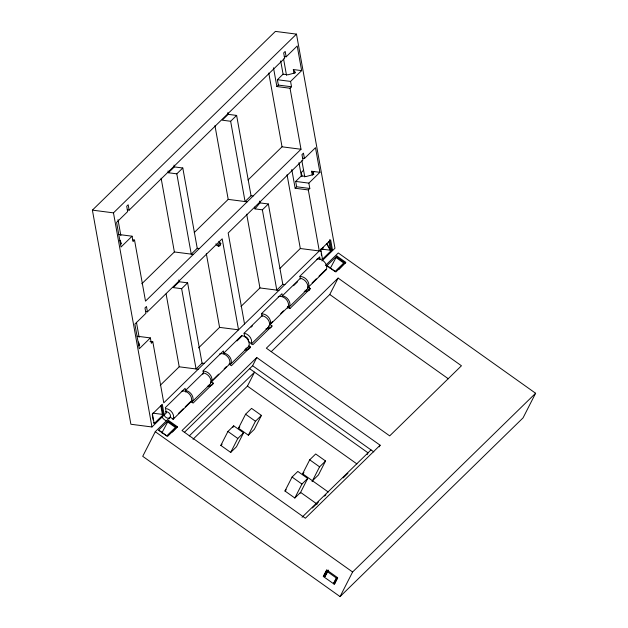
<?xml version="1.0" encoding="UTF-8"?>
<svg xmlns="http://www.w3.org/2000/svg" width="628" height="628" viewBox="0 0 628 628"><rect width="100%" height="100%" fill="white"/><g stroke="black" fill="none" stroke-linecap="round" stroke-linejoin="round"><path stroke-width="0.94" d="M322.792 249.253L322.957 247.338M245.595 348.399A7.363 5.393 45.7 0 0 248.9 345.902L249.253 344.434A7.363 5.393 45.7 0 0 241.694 335.564L223.749 353.085A7.363 5.393 45.7 0 1 230.303 357.803A7.363 5.393 45.7 0 1 230.193 364.625L248.131 347.103M251.294 343.563L251.647 342.103A7.363 5.393 45.7 0 0 244.08 333.225L262.025 315.703A7.363 5.393 45.7 0 1 268.988 321.253A7.363 5.393 45.7 0 1 267.34 328.099M202.86 374.28L203.472 372.954M181.327 391.377A7.363 5.393 45.7 0 1 189.154 393.819A7.363 5.393 45.7 0 1 191.124 401.692L173.179 419.214L170.219 417.11L155.265 431.711L142.729 456.32L340.062 596.6L523.069 417.863L535.606 393.254L338.272 252.974L325.359 265.581M161.859 432.92L168.516 420.438L177.394 426.75L172.37 432.072M169.372 418.774L170.219 417.11M184.349 432.402L252.605 365.739L256.789 357.536L380.121 445.213L379.281 446.853M193.024 439.262L247.448 386.11L254.552 372.169L189.279 435.91M220.828 445.409L227.933 431.46L233.695 425.839L243.562 432.849L236.458 446.791L230.696 452.419L220.828 445.409L222.108 444.153M232.807 427.582L233.695 425.839M238.475 428.178L245.579 414.229L251.561 408.388L261.421 415.406L254.316 429.348L248.343 435.188L238.475 428.178L239.802 426.875M230.696 452.419L237.8 438.477L243.562 432.849M330.132 268.635L336.867 256.012L345.745 262.323L338.751 269.569M248.343 435.188L255.447 421.247L261.421 415.406M342.904 264.678L343.744 263.03L335.854 257.417M271.233 351.664L329.763 294.501L338.123 278.094L461.454 365.771L389.69 435.871L266.358 348.195L338.123 278.094M317.164 504.166L300.592 492.383L294.83 498.012L284.963 491.002L292.067 477.052L297.829 471.432L307.696 478.442L300.176 493.208M328.263 492.007L302.61 473.763L309.714 459.822L315.688 453.981L325.555 460.999L318.451 474.941L312.469 480.781M294.83 498.012L301.935 484.07L307.696 478.442M312.053 481.598L319.574 466.84L325.555 460.999M367.129 454.57L368.016 452.827L249.614 368.66M323.326 576.48L326.67 569.918L337.526 577.634L334.182 584.189L323.326 576.48L326.85 570.153M323.922 575.892L324.911 576.598L328.256 570.036M337.707 577.87L334.779 583.608L333.79 582.91L336.302 577.988L327.416 571.676L328.02 571.087L324.911 576.598M334.81 581.504L336.482 578.223M340.062 596.6L352.598 571.998L535.606 393.254M272.458 321.63L269.695 324.323L272.034 325.987L270.904 327.494L269.31 328.523L265.919 328.907M304.195 291.518L307.587 291.133L309.18 290.112L310.318 288.605L307.971 286.941M262.378 209.831L276.807 290.12L282.788 284.28L268.36 203.982L262.378 209.831L254.999 208.873L259.929 202.899L259.607 201.117M185.762 392.076L185.087 388.324L165.352 407.603L166.318 412.957L151.96 426.977L130.883 424.253L92.395 210.137L275.402 31.4L296.479 34.116L334.967 248.233L321.983 260.918M92.395 210.137L113.472 212.861L296.479 34.116M127.272 209.885L129.156 210.129L284.649 58.263L283.683 52.909L285.183 51.449L286.148 56.803L284.264 56.559M286.148 56.803L297.209 45.993L301.636 70.619L290.568 81.42L277.395 79.725L278.353 85.078L276.862 86.538L273.494 67.8M168.061 170.965L168.382 172.747L174.364 166.907L182.795 167.99L197.231 248.288L191.25 254.128L176.813 173.838L182.795 167.99M236.623 115.426L228.192 114.335L222.21 120.176L230.641 121.267L236.623 115.426L251.051 195.716L245.069 201.557L230.641 121.267M277.395 79.725L283.079 74.175L287.938 74.803L295.56 72.73L293.323 69.543L301.636 70.619M290.568 81.42L291.533 86.774L290.034 88.234L301.008 149.26L145.508 301.126L134.541 240.108L133.05 241.568L132.084 236.214L121.023 247.024L116.596 222.398L127.657 211.589L126.699 206.235L128.191 204.775L129.156 210.129M141.795 283.785L174.38 251.954L193.353 254.403M194.233 232.564L228.207 199.382L247.181 201.831M248.052 179.993L282.035 146.811L301.008 149.26M145.555 311.59L147.439 311.833L222.194 238.821L238.546 329.818L219.572 327.376L198.519 347.936M302.547 158.264L304.423 158.507L315.491 147.698L319.919 172.323L308.85 183.125L295.678 181.429L296.636 186.783L295.144 188.243L291.777 169.505M187.623 282.843L179.184 281.752L173.21 287.593L181.641 288.684L187.623 282.843L202.051 363.133L196.069 368.974L181.641 288.684M215.954 243.845A3.148 2.3 45.7 0 0 217.186 245.501L219.839 242.903M217.186 245.501L218.363 246.168L221.025 243.578M303.575 170.212L301.307 172.433L301.997 176.287M295.678 181.429L301.354 175.879L306.221 176.507L313.843 174.435L311.606 171.248L319.919 172.323M312.666 172.763L314.236 171.593M308.85 183.125L309.816 188.478L308.317 189.939L319.283 250.964L163.79 402.838L152.824 341.813L151.332 343.273L150.367 337.919L139.306 348.728L134.879 324.103L145.939 313.294L144.982 307.94L146.473 306.48L147.439 311.833M160.258 385.309L179.208 366.799L198.181 369.248M240.995 306.448L259.945 287.946L278.918 290.395M279.962 268.392L300.31 248.515L319.283 250.964M152.164 414.284L162.299 404.299L164.026 413.93L154.158 423.57L152.431 413.93M208.731 385.341A7.363 5.393 45.7 0 0 210.38 378.496A7.363 5.393 45.7 0 0 203.417 372.946L185.472 390.467A7.363 5.393 45.7 0 1 192.027 395.185A7.363 5.393 45.7 0 1 191.917 402.014L209.862 384.485M236.984 340.957L241.121 336.914M251.106 327.164L252.487 325.814M293.519 285.74L297.664 281.697M164.026 413.93L162.974 413.797L162.377 414.378L160.839 405.814M320.877 249.01L330.43 250.242L331.325 249.363L332.385 249.504L330.65 239.865L320.516 249.858L320.861 251.757M332.385 249.504L322.517 259.136L320.782 249.504M168.516 420.438L158.649 430.078L167.527 436.389L177.394 426.75M336.867 256.012L327 265.652L335.878 271.963L345.745 262.323M326.584 266.468L327.18 265.887L335.069 271.492L343.744 263.03M172.81 418.955L174.192 417.604M178.328 413.562L183.164 408.844M185.236 406.818L190.755 401.425L193.094 403.09L213.426 383.237L211.455 381.832L229.393 364.311A7.363 5.393 45.7 0 0 227.43 356.437A7.363 5.393 45.7 0 0 219.604 353.996M211.087 381.573L218.677 374.155M224.196 368.762L226.268 366.744M280.74 313.545L283.495 310.844M312.116 282.898L316.253 278.856M319.016 276.155L325.916 269.42L326.277 269.679L308.348 287.2L307.492 288.331L309.18 290.112M278.212 296.754A7.363 5.393 45.7 0 1 286.038 299.195A7.363 5.393 45.7 0 1 288.009 307.061L270.064 324.59A7.363 5.393 45.7 0 0 268.729 317.446A7.363 5.393 45.7 0 0 261.735 313.921M251.216 344.097L268.47 327.243M288.801 307.382L306.747 289.861M248.908 345.879L250.509 347.017L231.371 365.708L229.032 364.044M272.034 325.987L252.903 344.678L248.311 341.42L248.445 340.871A3.682 2.693 45.7 0 0 244.661 336.435L244.08 333.225M288.009 307.061L289.987 308.458L310.318 288.605L308.34 287.2A7.363 5.393 45.7 0 0 306.998 280.057A7.363 5.393 45.7 0 0 300.003 276.54M256.789 357.536L182.026 430.549L305.365 518.226L380.121 445.213M284.963 491.002L286.242 489.746M302.61 473.763L303.936 472.468M302.044 517.26L371.007 449.907M312.391 507.981L318.42 502.094M324.55 496.104L325.908 494.778M343.194 477.892L347.912 473.284M333.79 582.91L334.386 582.321M334.182 584.189L334.779 583.608M278.353 85.078L291.533 86.774M276.862 86.538L290.034 88.234M313.042 172.755L312.626 172.7L313.011 174.686M296.636 186.783L309.816 188.478M295.144 188.243L308.317 189.939M168.382 172.747L176.813 173.838M251.051 195.716L253.163 195.991M259.929 202.899L268.36 203.982M330.728 249.952L331.78 250.085M322.054 258.422L323.114 258.555M118.912 234.511L132.084 236.214M132.657 239.865L134.541 240.108M197.231 248.288L199.335 248.562M282.788 284.28L284.9 284.555M137.187 336.223L150.367 337.919M149.998 341.444L152.824 341.813M202.051 363.133L204.163 363.408M152.824 413.145L163.429 414.511M153.499 422.825L154.763 422.982M336.451 256.828L345.329 263.14M329.763 294.501L448.321 378.786M287.381 306.613L289.987 308.458M252.605 365.739L373.825 451.909M247.448 386.11L356.916 463.927M245.579 414.229L255.447 421.247M309.714 459.822L319.574 466.84M227.933 431.46L237.8 438.477M292.067 477.052L301.935 484.07M168.1 421.262L176.978 427.574M167.495 421.843L175.393 427.456L166.718 435.926L158.829 430.313M155.265 431.711L352.598 571.998M326.599 243.64L330.43 250.242L328.891 241.678M326.858 243.695L330.43 250.242M305.106 290.167L305.64 291.596M268.36 325.932L269.31 328.523M121.377 243.758L120.152 240.296L120.843 244.151M139.659 345.463L138.435 342.001L139.126 345.855M203.417 372.954L203.535 373.629L203.032 370.803L223.364 350.942L223.874 353.768M329.598 239.731L331.325 249.363M293.323 69.543L294.014 73.398M311.606 171.248L312.297 175.102M304.423 158.507L303.465 153.154L301.966 154.614L302.931 159.967L228.176 232.98L244.528 323.977M321.206 253.657L321.544 255.565M320.131 259.576L319.652 256.899L299.917 276.179L300.42 278.997M283.581 58.961L286.517 75.329M301.872 160.744L304.784 176.955M280.692 60.916L283.079 74.175M298.975 162.621L301.354 175.879M268.776 73.052L282.035 146.811M287.059 174.757L300.31 248.515M282.482 296.518L281.972 293.7L261.641 313.56L262.143 316.379M254.678 207.091L254.999 208.873M246.686 214.187L259.945 287.946M227.87 112.553L228.192 114.335M214.949 125.624L228.207 199.382M241.694 335.564L241.811 336.239M206.322 253.618L219.572 327.376M174.042 165.125L174.364 166.907M161.121 178.195L174.38 251.954M178.87 279.97L179.184 281.752M166.122 293.998L179.208 366.799M161.42 405.123L162.974 413.797M118.001 219.674L120.859 235.594M136.449 322.313L139.141 337.299M152.337 415.234L153.193 419.991M113.472 212.861L151.96 426.977M165.321 411.952A3.682 2.693 45.7 0 1 170.125 414.472A3.682 2.693 45.7 0 1 168.202 418.24A3.682 2.693 45.7 0 1 164.065 414.417M316.488 259.364A7.363 5.393 45.7 0 1 324.315 261.805A7.363 5.393 45.7 0 1 326.277 269.679M166.373 420.846A7.363 5.393 45.7 0 1 162.126 417.165M166.467 408.64A7.363 5.393 45.7 0 1 173.179 419.214M250.509 347.017A9.82 7.183 45.7 0 1 244.402 350M203.119 371.164A7.363 5.393 45.7 0 1 210.663 375.466A7.363 5.393 45.7 0 1 210.608 382.962M213.426 383.237A9.82 7.183 45.7 0 1 207.319 386.212M287.679 308.238A7.363 5.393 45.7 0 0 289.32 301.393A7.363 5.393 45.7 0 0 282.357 295.843L300.302 278.322A7.363 5.393 45.7 0 1 307.265 283.864A7.363 5.393 45.7 0 1 305.616 290.709M218.363 246.168A3.069 2.245 45.7 0 0 219.926 242.447L219.407 241.843A3.069 2.245 45.7 0 0 218.787 241.348"/></g></svg>
